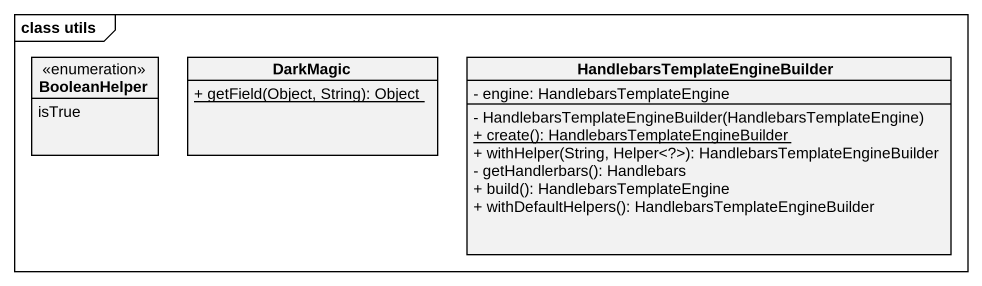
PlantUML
@startuml
mainframe class utils
hide circle
hide empty members
skinparam classAttributeIconSize 0
enum BooleanHelper {
  isTrue
}
class DarkMagic {
  {static} + getField(Object, String): Object
}
class "HandlebarsTemplateEngineBuilder" as HandlebarsTemplateEngineBuil {
  - engine: HandlebarsTemplateEngine
  - HandlebarsTemplateEngineBuilder(HandlebarsTemplateEngine)
  {static} + create(): HandlebarsTemplateEngineBuilder
  + withHelper(String, Helper<?>): HandlebarsTemplateEngineBuilder
  - getHandlerbars(): Handlebars
  + build(): HandlebarsTemplateEngine
  + withDefaultHelpers(): HandlebarsTemplateEngineBuilder
}
@enduml
